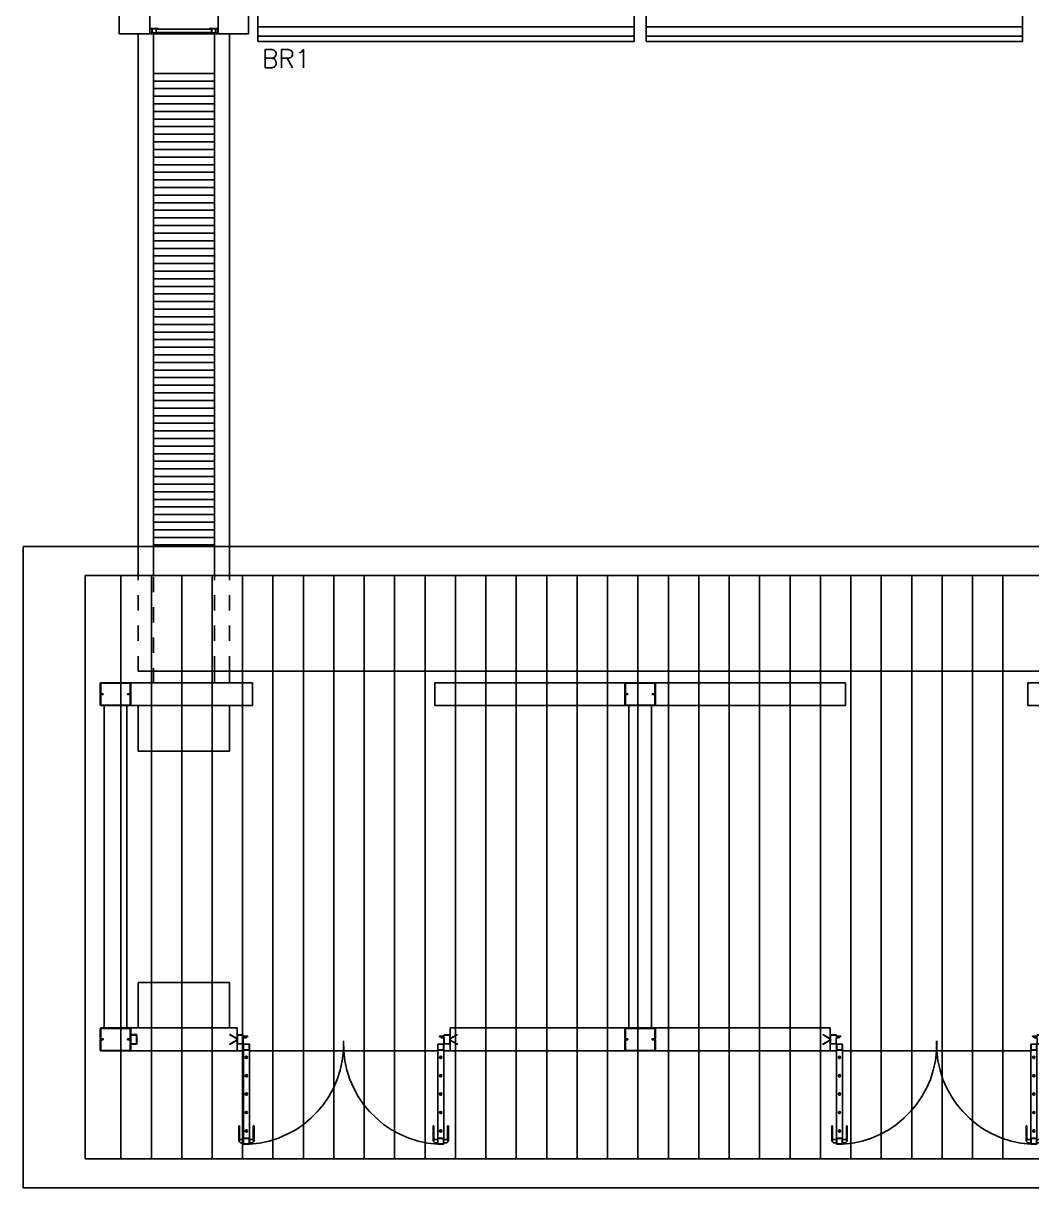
# Model space of a CAD drawing. Header units: millimetres. Extents: x 2686 to 2939, y 1294 to 1441.
# Drawn here: x 2693.64 to 2700.27, y 1414.34 to 1421.99 of the extents above; entities that cross this region are included whole.
import ezdxf

# ---------------------------------------------------------------- set-up
doc = ezdxf.new("R2010")
doc.units = ezdxf.units.MM
doc.linetypes.add('DASHED2', pattern=[0.375, 0.25, -0.125])
doc.linetypes.add('HIDDEN', pattern=[0.375, 0.25, -0.125])
for name, color, linetype in [('AR-ALV', 2, 'Continuous'), ('AR-BRISES', 1, 'Continuous'), ('AR-CALÇADA', 1, 'Continuous'), ('AR-COB VISTA 02', 1, 'Continuous'), ('AR-COB-V1', 1, 'Continuous'), ('AR-COB-V2', 1, 'Continuous'), ('AR-COB-V3', 1, 'Continuous'), ('AR-COB-V4', 1, 'Continuous'), ('AR-ESQ', 1, 'Continuous'), ('AR-ESTC', 3, 'Continuous'), ('AR-ESTC-V3', 3, 'Continuous'), ('AR-PISO', 1, 'Continuous'), ('AR-PORTA', 1, 'Continuous'), ('AR-PROJ', 1, 'HIDDEN'), ('BR-LINHAS', 1, 'Continuous'), ('BR-MONTANTE', 242, 'Continuous'), ('BR-PAINEL', 1, 'Continuous'), ('BR-SUPORTE', 1, 'Continuous'), ('BR-TEXTO', 2, 'Continuous'), ('DET-HATCH ACO', 1, 'Continuous'), ('DET-PERFIL CADEIRA-C', 2, 'Continuous'), ('DET-PROJ', 1, 'DASHED2'), ('DT-ESQ-BAGUETE-C', 1, 'Continuous'), ('DT-ESQ-PERFIL CADEIRA-C', 2, 'Continuous'), ('DT-ESQ-PERFIL CADEIRA-V', 2, 'Continuous'), ('DT-ESQ-VENEZIANA-C', 1, 'Continuous'), ('DT-ESQ-VENEZIANA-V', 1, 'Continuous'), ('DT-TXTMOD', 1, 'Continuous'), ('esq-c', 1, 'Continuous'), ('grapa', 21, 'HIDDEN'), ('maçaneta', 1, 'Continuous'), ('porta-c', 1, 'Continuous'), ('porta-v', 2, 'Continuous')]:
    doc.layers.add(name, color=color, linetype=linetype)
doc.styles.add('S10', font='simplex.shx', dxfattribs={"height": 0.1})
doc.styles.add('S12', font='simplex.shx', dxfattribs={"width": 1.1, "height": 0.12})

# ---------------------------------------------------------------- blocks, each defined once
blk = doc.blocks.new('BR-MODULO1')
at = {"layer": 'BR-LINHAS'}
for p, q in [((0.06, -0.2648), (2.535, -0.2648)), ((2.615, -0.2648), (5.09, -0.2648)), ((0.06, -0.3524), (2.535, -0.3524)), ((2.615, -0.3524), (5.09, -0.3524)), ((0.06, -0.4147), (2.535, -0.4147)), ((2.615, -0.4147), (5.09, -0.4147))]:
    blk.add_line(p, q, dxfattribs=at)
at = {"layer": 'BR-MONTANTE'}
for p, q in [((0, -0.1), (0, -0.2)), ((0, -0.1), (0.04, -0.1)), ((0.04, -0.1), (0.04, -0.2)), ((2.5547, -0.1), (2.5947, -0.1)), ((2.5547, -0.1), (2.5547, -0.2)), ((2.5947, -0.1), (2.5947, -0.2)), ((5.11, -0.1), (5.11, -0.2)), ((5.11, -0.1), (5.15, -0.1)), ((5.15, -0.1), (5.15, -0.2)), ((0, -0.2), (0.04, -0.2)), ((2.5547, -0.2), (2.5947, -0.2)), ((5.11, -0.2), (5.15, -0.2))]:
    blk.add_line(p, q, dxfattribs=at)
at = {"layer": 'BR-PAINEL'}
for p, q in [((0.06, -0.1), (2.535, -0.1)), ((0.06, -0.1), (0.06, -0.45)), ((2.535, -0.1), (2.535, -0.45)), ((2.615, -0.1), (2.615, -0.45)), ((2.615, -0.1), (5.09, -0.1)), ((5.09, -0.1), (5.09, -0.45)), ((0.06, -0.45), (2.535, -0.45)), ((2.615, -0.45), (5.09, -0.45))]:
    blk.add_line(p, q, dxfattribs=at)
at = {"layer": 'BR-SUPORTE'}
for p, q in [((0.04, -0.14), (0.06, -0.14)), ((0.05, -0.14), (0.05, -0.16)), ((2.5347, -0.14), (2.5547, -0.14)), ((2.5447, -0.14), (2.5447, -0.16)), ((2.6147, -0.14), (2.5947, -0.14)), ((2.6047, -0.14), (2.6047, -0.16)), ((5.09, -0.14), (5.11, -0.14)), ((5.1, -0.14), (5.1, -0.16)), ((0.04, -0.16), (0.06, -0.16)), ((2.5347, -0.16), (2.5547, -0.16)), ((2.6147, -0.16), (2.5947, -0.16)), ((5.09, -0.16), (5.11, -0.16))]:
    blk.add_line(p, q, dxfattribs=at)
blk = doc.blocks.new('EF01C-P')
at = {"layer": 'DT-ESQ-BAGUETE-C', "ltscale": 0.1}
for points in [[(0.0015, 0.035), (0.015, 0.035), (0.015, 0.0335), (0.0015, 0.0335), (0.0015, 0.005), (0.015, 0.005), (0.015, 0.0035), (0.0015, 0.0035, -0.414214), (0, 0.005), (0, 0.0335, -0.414214)], [(0.4485, 0.035), (0.435, 0.035), (0.435, 0.0335), (0.4485, 0.0335), (0.4485, 0.005), (0.435, 0.005), (0.435, 0.0035), (0.4485, 0.0035, 0.414214), (0.45, 0.005), (0.45, 0.0335, 0.414214)]]:
    blk.add_lwpolyline(points, format="xyb", close=True, dxfattribs=at)
at = {"layer": 'DT-ESQ-PERFIL CADEIRA-C', "ltscale": 0.1}
for points in [[(0.01, 0.0015), (0.01, 0.003), (0.0015, 0.003, 1), (0.0015, 0), (0.015, 0, 0.414214), (0.0165, 0.0015), (0.0165, 0.0335), (0.043, 0.0335)], [(0.043, 0.0065), (0.018, 0.0065), (0.018, 0.0165), (0.0165, 0.0165), (0.0165, 0.0065, 0.414214), (0.018, 0.005), (0.043, 0.005), (0.0565, 0.005, 1), (0.0565, 0.008), (0.043, 0.008), (0.043, 0.02), (0.043, 0.032), (0.0565, 0.032, 1), (0.0565, 0.035), (0.043, 0.035), (0.0165, 0.035, 0.414214), (0.015, 0.0335), (0.015, 0.0015), (0.0015, 0.0015)], [(0.0415, 0.02), (0.0415, 0.032, -0.414214), (0.043, 0.0335), (0.0565, 0.0335)], [(0.0415, 0.02), (0.0415, 0.008, 0.414214), (0.043, 0.0065), (0.0565, 0.0065)], [(0.407, 0.0065), (0.432, 0.0065), (0.432, 0.0165), (0.4335, 0.0165), (0.4335, 0.0065, -0.414214), (0.432, 0.005), (0.407, 0.005), (0.3935, 0.005, -1), (0.3935, 0.008), (0.407, 0.008), (0.407, 0.02), (0.407, 0.032), (0.3935, 0.032, -1), (0.3935, 0.035), (0.407, 0.035), (0.4335, 0.035, -0.414214), (0.435, 0.0335), (0.435, 0.0015), (0.4485, 0.0015)], [(0.4085, 0.02), (0.4085, 0.032, 0.414214), (0.407, 0.0335), (0.3935, 0.0335)], [(0.4085, 0.02), (0.4085, 0.008, -0.414214), (0.407, 0.0065), (0.3935, 0.0065)], [(0.44, 0.0015), (0.44, 0.003), (0.4485, 0.003, -1), (0.4485, 0), (0.435, 0, -0.414214), (0.4335, 0.0015), (0.4335, 0.0335), (0.407, 0.0335)]]:
    blk.add_lwpolyline(points, format="xyb", dxfattribs=at)
at = {"layer": 'DT-ESQ-PERFIL CADEIRA-V', "ltscale": 0.1}
blk.add_line((0.015, 0), (0.435, 0), dxfattribs=at)
at = {"layer": 'DT-ESQ-VENEZIANA-C', "ltscale": 0.1}
for p, q in [((0.043, 0.0105), (0.407, 0.0105)), ((0.043, 0.009), (0.407, 0.009))]:
    blk.add_line(p, q, dxfattribs=at)
at = {"layer": 'DT-ESQ-VENEZIANA-V', "ltscale": 0.1}
blk.add_line((0.043, 0.031), (0.407, 0.031), dxfattribs=at)
at = {"layer": 'DT-TXTMOD', "ltscale": 0.1, "style": 'S10', "flags": 3}
blk.add_attdef('EF01C', (0.0208, -0.14), '', height=0.1, dxfattribs=at)
blk = doc.blocks.new('gr12-met-01p')
at = {"layer": 'DET-HATCH ACO'}
for centre, start, end in [((0.0417, -0.1064), 273.42397, 1.92778), ((1.3583, -0.1064), 178.07222, 266.57603)]:
    blk.add_arc(centre, 0.6587, start, end, dxfattribs=at)
at = {"layer": 'esq-c'}
for p, q in [((0, -0.0472), (0, -0.1028)), ((0.0015, -0.1028), (0.0015, -0.0472)), ((0.0023, -0.045), (0.0377, -0.045)), ((0.0377, -0.0465), (0.0023, -0.0465)), ((0.0385, -0.0526), (0.0385, -0.0472)), ((0.0385, -0.1028), (0.0385, -0.0658)), ((0.04, -0.0472), (0.04, -0.0526)), ((0.04, -0.0658), (0.04, -0.1028)), ((0.0408, -0.0534), (0.0685, -0.0534)), ((0.0408, -0.0549), (0.0685, -0.0549)), ((0.0408, -0.0635), (0.057, -0.0635)), ((0.0408, -0.065), (0.057, -0.065)), ((0.0578, -0.0571), (0.0578, -0.0628)), ((0.0593, -0.0571), (0.0593, -0.0628)), ((0.0685, -0.0564), (0.06, -0.0564)), ((1.3593, -0.0534), (1.3315, -0.0534)), ((1.3593, -0.0549), (1.3315, -0.0549)), ((1.3315, -0.0564), (1.34, -0.0564)), ((1.3408, -0.0571), (1.3408, -0.0628)), ((1.3423, -0.0571), (1.3423, -0.0628)), ((1.3593, -0.0635), (1.343, -0.0635)), ((1.3593, -0.065), (1.343, -0.065)), ((1.36, -0.0472), (1.36, -0.0526)), ((1.36, -0.0658), (1.36, -0.1028)), ((1.3615, -0.0526), (1.3615, -0.0472)), ((1.3615, -0.1028), (1.3615, -0.0658)), ((1.3978, -0.045), (1.3623, -0.045)), ((1.3623, -0.0465), (1.3978, -0.0465)), ((1.3985, -0.1028), (1.3985, -0.0472)), ((1.4, -0.0472), (1.4, -0.1028)), ((0.0377, -0.1035), (0.0023, -0.1035)), ((0.0023, -0.105), (0.0377, -0.105)), ((0.041, -0.1435), (0.041, -0.108)), ((0.0425, -0.108), (0.0425, -0.1435)), ((0.0433, -0.1058), (0.0788, -0.1058)), ((0.0788, -0.1073), (0.0433, -0.1073)), ((0.0788, -0.1443), (0.0433, -0.1443)), ((0.0433, -0.1458), (0.0788, -0.1458)), ((0.0795, -0.108), (0.0795, -0.1435)), ((0.081, -0.1435), (0.081, -0.108)), ((1.319, -0.1435), (1.319, -0.108)), ((1.3205, -0.108), (1.3205, -0.1435)), ((1.3568, -0.1058), (1.3213, -0.1058)), ((1.3213, -0.1073), (1.3568, -0.1073)), ((1.3213, -0.1443), (1.3568, -0.1443)), ((1.3568, -0.1458), (1.3213, -0.1458)), ((1.3575, -0.108), (1.3575, -0.1435)), ((1.359, -0.1435), (1.359, -0.108)), ((1.3623, -0.1035), (1.3978, -0.1035)), ((1.3978, -0.105), (1.3623, -0.105)), ((0.041, -0.7262), (0.041, -0.7617)), ((0.0425, -0.7617), (0.0425, -0.7262)), ((0.0433, -0.7239), (0.0788, -0.7239)), ((0.0788, -0.7254), (0.0433, -0.7254)), ((0.0788, -0.7624), (0.0433, -0.7624)), ((0.0433, -0.7639), (0.0788, -0.7639)), ((0.0795, -0.7617), (0.0795, -0.7262)), ((0.081, -0.7262), (0.081, -0.7617)), ((1.319, -0.7262), (1.319, -0.7617)), ((1.3205, -0.7617), (1.3205, -0.7262)), ((1.3568, -0.7239), (1.3213, -0.7239)), ((1.3213, -0.7254), (1.3568, -0.7254)), ((1.3213, -0.7624), (1.3568, -0.7624)), ((1.3568, -0.7639), (1.3213, -0.7639)), ((1.3575, -0.7617), (1.3575, -0.7262)), ((1.359, -0.7262), (1.359, -0.7617))]:
    blk.add_line(p, q, dxfattribs=at)
for centre, radius, start, end in [((0.0023, -0.0472), 0.00225, 90, 180), ((0.0023, -0.0472), 0.00075, 90, 180), ((0.0377, -0.0472), 0.00225, 360, 90), ((0.0377, -0.0472), 0.00075, 360, 90), ((0.0408, -0.0526), 0.00225, 180, 269.99745), ((0.0408, -0.0658), 0.00225, 90, 180), ((0.0408, -0.0526), 0.00075, 180, 270), ((0.0408, -0.0658), 0.00075, 90, 180), ((0.057, -0.0628), 0.00075, 270, 0), ((0.057, -0.0628), 0.00225, 270, 0), ((0.06, -0.0571), 0.00225, 90, 180), ((0.06, -0.0571), 0.00075, 90, 180), ((0.0685, -0.0549), 0.0015, 270, 90), ((1.3315, -0.0549), 0.0015, 90, 270), ((1.34, -0.0571), 0.00225, 0, 90), ((1.34, -0.0571), 0.00075, 0, 90), ((1.343, -0.0628), 0.00225, 180, 270), ((1.343, -0.0628), 0.00075, 180, 270), ((1.3593, -0.0526), 0.00225, 270.00255, 0), ((1.3593, -0.0526), 0.00075, 270, 0), ((1.3593, -0.0658), 0.00225, 0, 90), ((1.3593, -0.0658), 0.00075, 0, 90), ((1.3623, -0.0472), 0.00225, 90, 180), ((1.3623, -0.0472), 0.00075, 90, 180), ((1.3978, -0.0472), 0.00225, 360, 90), ((1.3978, -0.0472), 0.00075, 360, 90), ((0.0023, -0.1028), 0.00225, 180, 270), ((0.0023, -0.1028), 0.00075, 180, 270), ((0.0377, -0.1028), 0.00225, 270, 0), ((0.0377, -0.1028), 0.00075, 270, 0), ((0.0433, -0.108), 0.00225, 90, 180), ((0.0433, -0.1435), 0.00225, 180, 270), ((0.0433, -0.108), 0.00075, 90, 180), ((0.0433, -0.1435), 0.00075, 180, 270), ((0.0788, -0.108), 0.00225, 360, 90), ((0.0788, -0.108), 0.00075, 360, 90), ((0.0788, -0.1435), 0.00225, 270, 0), ((0.0788, -0.1435), 0.00075, 270, 0), ((1.3213, -0.108), 0.00225, 90, 180), ((1.3213, -0.1435), 0.00225, 180, 270), ((1.3213, -0.108), 0.00075, 90, 180), ((1.3213, -0.1435), 0.00075, 180, 270), ((1.3568, -0.108), 0.00225, 360, 90), ((1.3568, -0.108), 0.00075, 360, 90), ((1.3568, -0.1435), 0.00075, 270, 0), ((1.3568, -0.1435), 0.00225, 270, 0), ((1.3623, -0.1028), 0.00225, 180, 270), ((1.3623, -0.1028), 0.00075, 180, 270), ((1.3978, -0.1028), 0.00225, 270, 0), ((1.3978, -0.1028), 0.00075, 270, 0), ((0.0433, -0.7262), 0.00225, 90, 180), ((0.0433, -0.7617), 0.00225, 180, 270), ((0.0433, -0.7262), 0.00075, 90, 180), ((0.0433, -0.7617), 0.00075, 180, 270), ((0.0788, -0.7262), 0.00225, 360, 90), ((0.0788, -0.7262), 0.00075, 360, 90), ((0.0788, -0.7617), 0.00225, 270, 0), ((0.0788, -0.7617), 0.00075, 270, 0), ((1.3213, -0.7262), 0.00225, 90, 180), ((1.3213, -0.7617), 0.00225, 180, 270), ((1.3213, -0.7262), 0.00075, 90, 180), ((1.3213, -0.7617), 0.00075, 180, 270), ((1.3568, -0.7262), 0.00225, 360, 90), ((1.3568, -0.7262), 0.00075, 360, 90), ((1.3568, -0.7617), 0.00075, 270, 0), ((1.3568, -0.7617), 0.00225, 270, 0)]:
    blk.add_arc(centre, radius, start, end, dxfattribs=at)
at = {"layer": 'grapa'}
for p, q in [((0, -0.07), (0, -0.08)), ((1.4, -0.07), (1.4, -0.08))]:
    blk.add_line(p, q, dxfattribs=at)
for points in [[(0, -0.08), (-0.0486, -0.108), (-0.0493, -0.1067), (-0.0015, -0.0791), (-0.0015, -0.0709), (-0.0493, -0.0433), (-0.0486, -0.042), (0, -0.07)], [(1.4, -0.08), (1.4486, -0.108), (1.4493, -0.1067), (1.4015, -0.0791), (1.4015, -0.0709), (1.4493, -0.0433), (1.4486, -0.042), (1.4, -0.07)]]:
    blk.add_lwpolyline(points, dxfattribs=at)
at = {"layer": 'maçaneta'}
for p, q in [((0.011, -0.6439), (0.011, -0.7439)), ((0.016, -0.6439), (0.011, -0.6439)), ((0.016, -0.6439), (0.016, -0.7439)), ((0.106, -0.6439), (0.106, -0.7439)), ((0.106, -0.6439), (0.111, -0.6439)), ((0.111, -0.6439), (0.111, -0.7439)), ((1.289, -0.6439), (1.289, -0.7439)), ((1.294, -0.6439), (1.289, -0.6439)), ((1.294, -0.6439), (1.294, -0.7439)), ((1.384, -0.6439), (1.384, -0.7439)), ((1.384, -0.6439), (1.389, -0.6439)), ((1.389, -0.6439), (1.389, -0.7439)), ((0.016, -0.7439), (0.011, -0.7439)), ((0.011, -0.7439), (0.021, -0.7539)), ((0.041, -0.7339), (0.016, -0.7339)), ((0.041, -0.7539), (0.021, -0.7539)), ((0.081, -0.7339), (0.106, -0.7339)), ((0.081, -0.7539), (0.101, -0.7539)), ((0.111, -0.7439), (0.101, -0.7539)), ((0.106, -0.7439), (0.111, -0.7439)), ((1.294, -0.7439), (1.289, -0.7439)), ((1.289, -0.7439), (1.299, -0.7539)), ((1.319, -0.7339), (1.294, -0.7339)), ((1.319, -0.7539), (1.299, -0.7539)), ((1.359, -0.7339), (1.384, -0.7339)), ((1.359, -0.7539), (1.379, -0.7539)), ((1.389, -0.7439), (1.379, -0.7539)), ((1.384, -0.7439), (1.389, -0.7439))]:
    blk.add_line(p, q, dxfattribs=at)
at = {"layer": 'porta-c'}
for centre, radius in [((0.061, -0.1933), 0.0075), ((0.061, -0.1933), 0.005), ((1.339, -0.1933), 0.0075), ((1.339, -0.1933), 0.005), ((0.061, -0.3141), 0.0075), ((0.061, -0.3141), 0.005), ((1.339, -0.3141), 0.0075), ((1.339, -0.3141), 0.005), ((0.061, -0.4348), 0.0075), ((0.061, -0.4348), 0.005), ((1.339, -0.4348), 0.0075), ((1.339, -0.4348), 0.005), ((0.061, -0.5556), 0.0075), ((0.061, -0.5556), 0.005), ((1.339, -0.5556), 0.0075), ((1.339, -0.5556), 0.005), ((0.061, -0.6763), 0.0075), ((0.061, -0.6763), 0.005), ((1.339, -0.6763), 0.0075), ((1.339, -0.6763), 0.005)]:
    blk.add_circle(centre, radius, dxfattribs=at)
at = {"layer": 'porta-v'}
for p, q in [((0.041, -0.1435), (0.041, -0.7262)), ((0.081, -0.1435), (0.081, -0.7262)), ((1.319, -0.1435), (1.319, -0.7262)), ((1.359, -0.1435), (1.359, -0.7262))]:
    blk.add_line(p, q, dxfattribs=at)
blk = doc.blocks.new('DET-GS-PLANTA BAIXA1')
at = {"layer": 'AR-ALV'}
for p, q in [((-0.05, -4.415), (-0.05, -4.265)), ((-0.05, -4.265), (0.75, -4.265)), ((0.75, -4.415), (0.75, -4.265)), ((1.95, -4.415), (1.95, -4.265)), ((3.2, -4.265), (1.95, -4.265)), ((3.2, -4.415), (3.2, -4.265)), ((3.4, -4.415), (3.4, -4.265)), ((3.4, -4.265), (4.65, -4.265)), ((4.65, -4.415), (4.65, -4.265)), ((5.85, -4.415), (5.85, -4.265)), ((6.65, -4.265), (5.85, -4.265)), ((-0.225, -4.415), (-0.225, -6.535)), ((-0.075, -4.415), (-0.075, -6.535)), ((-0.05, -4.415), (0.75, -4.415)), ((3.2, -4.415), (1.95, -4.415)), ((3.225, -4.415), (3.225, -6.535)), ((3.375, -4.415), (3.375, -6.535)), ((3.4, -4.415), (4.65, -4.415)), ((6.65, -4.415), (5.85, -4.415)), ((-0.0543, -6.535), (0.65, -6.535)), ((0.65, -6.535), (0.65, -6.685)), ((2.05, -6.535), (2.05, -6.685)), ((3.2043, -6.535), (2.05, -6.535)), ((3.3957, -6.535), (4.55, -6.535)), ((4.55, -6.535), (4.55, -6.685)), ((-0.0543, -6.685), (0.65, -6.685)), ((3.2043, -6.685), (2.05, -6.685)), ((3.3957, -6.685), (4.55, -6.685))]:
    blk.add_line(p, q, dxfattribs=at)
at = {"layer": 'AR-ESTC-V3'}
for p, q in [((0, -3.3688), (0, 0)), ((0.1, -3.3688), (0.1, 0)), ((0.5, -3.3688), (0.5, 0)), ((0.6, -3.3688), (0.6, 0))]:
    blk.add_line(p, q, dxfattribs=at)
at = {"layer": 'AR-ESTC-V3', "color": 1}
for p, q in [((0.1, -0.2596), (0.5, -0.2596)), ((0.1, -0.3096), (0.5, -0.3096)), ((0.1, -0.3596), (0.5, -0.3596)), ((0.1, -0.4096), (0.5, -0.4096)), ((0.1, -0.4596), (0.5, -0.4596)), ((0.1, -0.5096), (0.5, -0.5096)), ((0.1, -0.5596), (0.5, -0.5596)), ((0.1, -0.6096), (0.5, -0.6096)), ((0.1, -0.6596), (0.5, -0.6596)), ((0.1, -0.7096), (0.5, -0.7096)), ((0.1, -0.7596), (0.5, -0.7596)), ((0.1, -0.8096), (0.5, -0.8096)), ((0.1, -0.8596), (0.5, -0.8596)), ((0.1, -0.9096), (0.5, -0.9096)), ((0.1, -0.9596), (0.5, -0.9596)), ((0.1, -1.0096), (0.5, -1.0096)), ((0.1, -1.0596), (0.5, -1.0596)), ((0.1, -1.1096), (0.5, -1.1096)), ((0.1, -1.1596), (0.5, -1.1596)), ((0.1, -1.2096), (0.5, -1.2096)), ((0.1, -1.2596), (0.5, -1.2596)), ((0.1, -1.3096), (0.5, -1.3096)), ((0.1, -1.3596), (0.5, -1.3596)), ((0.1, -1.4096), (0.5, -1.4096)), ((0.1, -1.4596), (0.5, -1.4596)), ((0.1, -1.5096), (0.5, -1.5096)), ((0.1, -1.5596), (0.5, -1.5596)), ((0.1, -1.6096), (0.5, -1.6096)), ((0.1, -1.6596), (0.5, -1.6596)), ((0.1, -1.7096), (0.5, -1.7096)), ((0.1, -1.7596), (0.5, -1.7596)), ((0.1, -1.8096), (0.5, -1.8096)), ((0.1, -1.8596), (0.5, -1.8596)), ((0.1, -1.9096), (0.5, -1.9096)), ((0.1, -1.9596), (0.5, -1.9596)), ((0.1, -2.0096), (0.5, -2.0096)), ((0.1, -2.0596), (0.5, -2.0596)), ((0.1, -2.1096), (0.5, -2.1096)), ((0.1, -2.1596), (0.5, -2.1596)), ((0.1, -2.2096), (0.5, -2.2096)), ((0.1, -2.2596), (0.5, -2.2596)), ((0.1, -2.3096), (0.5, -2.3096)), ((0.1, -2.3596), (0.5, -2.3596)), ((0.1, -2.4096), (0.5, -2.4096)), ((0.1, -2.4596), (0.5, -2.4596)), ((0.1, -2.5096), (0.5, -2.5096)), ((0.1, -2.5596), (0.5, -2.5596)), ((0.1, -2.6096), (0.5, -2.6096)), ((0.1, -2.6596), (0.5, -2.6596)), ((0.1, -2.6596), (0.5, -2.6596)), ((0.1, -2.7096), (0.5, -2.7096)), ((0.1, -2.7096), (0.5, -2.7096)), ((0.1, -2.7596), (0.5, -2.7596)), ((0.1, -2.8096), (0.5, -2.8096)), ((0.1, -2.8596), (0.5, -2.8596)), ((0.1, -2.9096), (0.5, -2.9096)), ((0.1, -2.9596), (0.5, -2.9596)), ((0.1, -3.0096), (0.5, -3.0096)), ((0.1, -3.0596), (0.5, -3.0596)), ((0.1, -3.1096), (0.5, -3.1096)), ((0.1, -3.1596), (0.5, -3.1596)), ((0.1, -3.2096), (0.5, -3.2096)), ((0.1, -3.2596), (0.5, -3.2596)), ((0.1, -3.3096), (0.5, -3.3096)), ((0.1, -3.3596), (0.5, -3.3596)), ((0.1, -3.3688), (0.1, -3.3596)), ((0.5, -3.3688), (0.5, -3.3596))]:
    blk.add_line(p, q, dxfattribs=at)
at = {"layer": 'AR-PISO'}
for p, q in [((6, -4.19), (0, -4.19)), ((0, -4.415), (0, -4.715)), ((0.6, -4.415), (0.6, -4.715)), ((0.6, -4.715), (0, -4.715)), ((0, -6.535), (0, -6.235)), ((0.6, -6.235), (0, -6.235)), ((0.6, -6.535), (0.6, -6.235)), ((0.691, -6.685), (0.65, -6.685)), ((1.969, -6.685), (0.731, -6.685)), ((2.05, -6.685), (2.009, -6.685)), ((4.591, -6.685), (4.55, -6.685)), ((5.869, -6.685), (4.631, -6.685))]:
    blk.add_line(p, q, dxfattribs=at)
at = {"layer": 'DET-PERFIL CADEIRA-C'}
for p, q in [((-0.25, -4.2693), (-0.25, -4.3357)), ((-0.2472, -4.335), (-0.2472, -4.27)), ((-0.0543, -4.265), (-0.2457, -4.265)), ((-0.055, -4.2678), (-0.245, -4.2678)), ((-0.0529, -4.335), (-0.0529, -4.27)), ((-0.05, -4.2693), (-0.05, -4.3357)), ((3.2, -4.2693), (3.2, -4.3357)), ((3.2, -4.2693), (3.2, -4.3357)), ((3.2028, -4.335), (3.2028, -4.27)), ((3.2028, -4.335), (3.2028, -4.27)), ((3.2043, -4.265), (3.3957, -4.265)), ((3.2043, -4.265), (3.3957, -4.265)), ((3.205, -4.2678), (3.395, -4.2678)), ((3.205, -4.2678), (3.395, -4.2678)), ((3.3971, -4.335), (3.3971, -4.27)), ((3.3971, -4.335), (3.3971, -4.27)), ((3.4, -4.2693), (3.4, -4.3357)), ((3.4, -4.2693), (3.4, -4.3357)), ((-0.25, -4.4107), (-0.25, -4.3443)), ((-0.2472, -4.41), (-0.2472, -4.345)), ((-0.23, -4.34), (-0.2457, -4.34)), ((-0.23, -4.3371), (-0.245, -4.3371)), ((-0.23, -4.3428), (-0.245, -4.3428)), ((-0.23, -4.3428), (-0.23, -4.3371)), ((-0.07, -4.3428), (-0.07, -4.3371)), ((-0.055, -4.3371), (-0.07, -4.3371)), ((-0.0543, -4.34), (-0.07, -4.34)), ((-0.055, -4.3428), (-0.07, -4.3428)), ((-0.0529, -4.41), (-0.0529, -4.345)), ((-0.05, -4.4107), (-0.05, -4.3443)), ((3.2, -4.4107), (3.2, -4.3443)), ((3.2, -4.4107), (3.2, -4.3443)), ((3.2028, -4.41), (3.2028, -4.345)), ((3.2028, -4.41), (3.2028, -4.345)), ((3.2043, -4.34), (3.22, -4.34)), ((3.2043, -4.34), (3.22, -4.34)), ((3.205, -4.3371), (3.22, -4.3371)), ((3.205, -4.3371), (3.22, -4.3371)), ((3.205, -4.3428), (3.22, -4.3428)), ((3.205, -4.3428), (3.22, -4.3428)), ((3.22, -4.3428), (3.22, -4.3371)), ((3.22, -4.3428), (3.22, -4.3371)), ((3.38, -4.3371), (3.395, -4.3371)), ((3.38, -4.3428), (3.38, -4.3371)), ((3.38, -4.3371), (3.395, -4.3371)), ((3.38, -4.3428), (3.38, -4.3371)), ((3.38, -4.34), (3.3957, -4.34)), ((3.38, -4.34), (3.3957, -4.34)), ((3.38, -4.3428), (3.395, -4.3428)), ((3.38, -4.3428), (3.395, -4.3428)), ((3.3971, -4.41), (3.3971, -4.345)), ((3.3971, -4.41), (3.3971, -4.345)), ((3.4, -4.4107), (3.4, -4.3443)), ((3.4, -4.4107), (3.4, -4.3443)), ((-0.0543, -4.415), (-0.2457, -4.415)), ((-0.055, -4.4121), (-0.245, -4.4121)), ((3.2043, -4.415), (3.3957, -4.415)), ((3.2043, -4.415), (3.3957, -4.415)), ((3.205, -4.4121), (3.395, -4.4121)), ((3.205, -4.4121), (3.395, -4.4121)), ((-0.25, -6.5393), (-0.25, -6.6057)), ((-0.25, -6.5393), (-0.25, -6.6057)), ((-0.25, -6.5393), (-0.25, -6.6057)), ((-0.2472, -6.54), (-0.2472, -6.605)), ((-0.2472, -6.54), (-0.2472, -6.605)), ((-0.2472, -6.54), (-0.2472, -6.605)), ((-0.0543, -6.535), (-0.2457, -6.535)), ((-0.0543, -6.535), (-0.2457, -6.535)), ((-0.2457, -6.535), (-0.0543, -6.535)), ((-0.055, -6.5378), (-0.245, -6.5378)), ((-0.055, -6.5378), (-0.245, -6.5378)), ((-0.245, -6.5378), (-0.055, -6.5378)), ((-0.0529, -6.54), (-0.0529, -6.605)), ((-0.0529, -6.54), (-0.0529, -6.605)), ((-0.0529, -6.54), (-0.0529, -6.605)), ((-0.05, -6.5393), (-0.05, -6.6057)), ((-0.05, -6.5393), (-0.05, -6.6057)), ((-0.05, -6.5393), (-0.05, -6.6057)), ((3.2, -6.5393), (3.2, -6.6057)), ((3.2028, -6.54), (3.2028, -6.605)), ((3.2043, -6.535), (3.3957, -6.535)), ((3.205, -6.5378), (3.395, -6.5378)), ((3.3971, -6.54), (3.3971, -6.605)), ((3.4, -6.5393), (3.4, -6.6057)), ((-0.25, -6.6807), (-0.25, -6.6143)), ((-0.25, -6.6807), (-0.25, -6.6143)), ((-0.25, -6.6807), (-0.25, -6.6143)), ((-0.2472, -6.615), (-0.2472, -6.68)), ((-0.2472, -6.615), (-0.2472, -6.68)), ((-0.2472, -6.615), (-0.2472, -6.68)), ((-0.23, -6.61), (-0.2457, -6.61)), ((-0.23, -6.61), (-0.2457, -6.61)), ((-0.2457, -6.61), (-0.23, -6.61)), ((-0.23, -6.6071), (-0.245, -6.6071)), ((-0.23, -6.6071), (-0.245, -6.6071)), ((-0.245, -6.6071), (-0.23, -6.6071)), ((-0.23, -6.6128), (-0.245, -6.6128)), ((-0.23, -6.6128), (-0.245, -6.6128)), ((-0.245, -6.6128), (-0.23, -6.6128)), ((-0.23, -6.6071), (-0.23, -6.6128)), ((-0.23, -6.6071), (-0.23, -6.6128)), ((-0.23, -6.6071), (-0.23, -6.6128)), ((-0.07, -6.6071), (-0.07, -6.6128)), ((-0.055, -6.6071), (-0.07, -6.6071)), ((-0.07, -6.6071), (-0.07, -6.6128)), ((-0.055, -6.6071), (-0.07, -6.6071)), ((-0.07, -6.6071), (-0.055, -6.6071)), ((-0.07, -6.6071), (-0.07, -6.6128)), ((-0.0543, -6.61), (-0.07, -6.61)), ((-0.0543, -6.61), (-0.07, -6.61)), ((-0.07, -6.61), (-0.0543, -6.61)), ((-0.055, -6.6128), (-0.07, -6.6128)), ((-0.055, -6.6128), (-0.07, -6.6128)), ((-0.07, -6.6128), (-0.055, -6.6128)), ((-0.0529, -6.615), (-0.0529, -6.68)), ((-0.0529, -6.615), (-0.0529, -6.68)), ((-0.0529, -6.615), (-0.0529, -6.68)), ((-0.05, -6.6807), (-0.05, -6.6143)), ((-0.05, -6.6807), (-0.05, -6.6143)), ((-0.05, -6.6807), (-0.05, -6.6143)), ((3.2, -6.6807), (3.2, -6.6143)), ((3.2028, -6.615), (3.2028, -6.68)), ((3.2043, -6.61), (3.22, -6.61)), ((3.205, -6.6071), (3.22, -6.6071)), ((3.205, -6.6128), (3.22, -6.6128)), ((3.22, -6.6071), (3.22, -6.6128)), ((3.38, -6.6071), (3.395, -6.6071)), ((3.38, -6.6071), (3.38, -6.6128)), ((3.38, -6.61), (3.3957, -6.61)), ((3.38, -6.6128), (3.395, -6.6128)), ((3.3971, -6.615), (3.3971, -6.68)), ((3.4, -6.6807), (3.4, -6.6143)), ((-0.0543, -6.685), (-0.2457, -6.685)), ((-0.0543, -6.685), (-0.2457, -6.685)), ((-0.2457, -6.685), (-0.0543, -6.685)), ((-0.055, -6.6821), (-0.245, -6.6821)), ((-0.055, -6.6821), (-0.245, -6.6821)), ((-0.245, -6.6821), (-0.055, -6.6821)), ((3.2043, -6.685), (3.3957, -6.685)), ((3.205, -6.6821), (3.395, -6.6821))]:
    blk.add_line(p, q, dxfattribs=at)
for points in [[(-0.05, -6.54), (-0.05, -6.5771, 0.414214), (-0.0472, -6.58), (-0.01, -6.58), (-0.01, -6.5781), (-0.0467, -6.5781, -0.414214), (-0.0481, -6.5767), (-0.0481, -6.54)], [(-0.05, -6.68), (-0.05, -6.6428, -0.414214), (-0.0472, -6.64), (-0.01, -6.64), (-0.01, -6.6419), (-0.0467, -6.6419, 0.414214), (-0.0481, -6.6433), (-0.0481, -6.68)]]:
    blk.add_lwpolyline(points, format="xyb", close=True, dxfattribs=at)
for centre, radius, start, end in [((-0.2457, -4.2693), 0.00428, 90, 180), ((-0.245, -4.27), 0.00214, 90, 180), ((-0.055, -4.27), 0.00214, 0, 90), ((-0.0543, -4.2693), 0.00428, 0, 90), ((3.2043, -4.2693), 0.00428, 90, 180), ((3.2043, -4.2693), 0.00428, 90, 180), ((3.205, -4.27), 0.00214, 90, 180), ((3.205, -4.27), 0.00214, 90, 180), ((3.395, -4.27), 0.00214, 360, 90), ((3.395, -4.27), 0.00214, 360, 90), ((3.3957, -4.2693), 0.00428, 360, 90), ((3.3957, -4.2693), 0.00428, 360, 90), ((-0.2457, -4.3357), 0.00428, 180, 270), ((-0.2457, -4.3443), 0.00428, 90, 180), ((-0.245, -4.335), 0.00214, 180, 270), ((-0.245, -4.345), 0.00214, 90, 180), ((-0.055, -4.335), 0.00214, 270, 0), ((-0.055, -4.345), 0.00214, 360, 90), ((-0.0543, -4.3357), 0.00428, 270, 0), ((-0.0543, -4.3443), 0.00428, 0, 90), ((3.2043, -4.3357), 0.00428, 180, 270), ((3.2043, -4.3357), 0.00428, 180, 270), ((3.2043, -4.3443), 0.00428, 90, 180), ((3.2043, -4.3443), 0.00428, 90, 180), ((3.205, -4.335), 0.00214, 180, 270), ((3.205, -4.335), 0.00214, 180, 270), ((3.205, -4.345), 0.00214, 90, 180), ((3.205, -4.345), 0.00214, 90, 180), ((3.395, -4.335), 0.00214, 270, 0), ((3.395, -4.335), 0.00214, 270, 0), ((3.395, -4.345), 0.00214, 0, 90), ((3.395, -4.345), 0.00214, 0, 90), ((3.3957, -4.3357), 0.00428, 270, 0), ((3.3957, -4.3357), 0.00428, 270, 0), ((3.3957, -4.3443), 0.00428, 360, 90), ((3.3957, -4.3443), 0.00428, 360, 90), ((-0.2457, -4.4107), 0.00428, 180, 270), ((-0.245, -4.41), 0.00214, 180, 270), ((-0.055, -4.41), 0.00214, 270, 360), ((-0.0543, -4.4107), 0.00428, 270, 360), ((3.2043, -4.4107), 0.00428, 180, 270), ((3.2043, -4.4107), 0.00428, 180, 270), ((3.205, -4.41), 0.00214, 180, 270), ((3.205, -4.41), 0.00214, 180, 270), ((3.395, -4.41), 0.00214, 270, 360), ((3.395, -4.41), 0.00214, 270, 360), ((3.3957, -4.4107), 0.00428, 270, 360), ((3.3957, -4.4107), 0.00428, 270, 360), ((-0.2457, -6.5393), 0.00428, 90, 180), ((-0.2457, -6.5393), 0.00428, 90, 180), ((-0.2457, -6.5393), 0.00428, 90, 180), ((-0.245, -6.54), 0.00214, 90, 180), ((-0.245, -6.54), 0.00214, 90, 180), ((-0.245, -6.54), 0.00214, 90, 180), ((-0.055, -6.54), 0.00214, 0, 90), ((-0.055, -6.54), 0.00214, 0, 90), ((-0.055, -6.54), 0.00214, 0, 90), ((-0.0543, -6.5393), 0.00428, 0, 90), ((-0.0543, -6.5393), 0.00428, 0, 90), ((-0.0543, -6.5393), 0.00428, 0, 90), ((3.2043, -6.5393), 0.00428, 90, 180), ((3.205, -6.54), 0.00214, 90, 180), ((3.395, -6.54), 0.00214, 0, 90), ((3.3957, -6.5393), 0.00428, 0, 90), ((-0.2457, -6.6057), 0.00428, 180, 270), ((-0.2457, -6.6057), 0.00428, 180, 270), ((-0.2457, -6.6057), 0.00428, 180, 270), ((-0.2457, -6.6143), 0.00428, 90, 180), ((-0.2457, -6.6143), 0.00428, 90, 180), ((-0.2457, -6.6143), 0.00428, 90, 180), ((-0.245, -6.605), 0.00214, 180, 270), ((-0.245, -6.605), 0.00214, 180, 270), ((-0.245, -6.605), 0.00214, 180, 270), ((-0.245, -6.615), 0.00214, 90, 180), ((-0.245, -6.615), 0.00214, 90, 180), ((-0.245, -6.615), 0.00214, 90, 180), ((-0.055, -6.605), 0.00214, 270, 0), ((-0.055, -6.605), 0.00214, 270, 0), ((-0.055, -6.605), 0.00214, 270, 0), ((-0.055, -6.615), 0.00214, 360, 90), ((-0.055, -6.615), 0.00214, 360, 90), ((-0.055, -6.615), 0.00214, 0, 90), ((-0.0543, -6.6057), 0.00428, 270, 0), ((-0.0543, -6.6057), 0.00428, 270, 0), ((-0.0543, -6.6057), 0.00428, 270, 0), ((-0.0543, -6.6143), 0.00428, 0, 90), ((-0.0543, -6.6143), 0.00428, 0, 90), ((-0.0543, -6.6143), 0.00428, 0, 90), ((3.2043, -6.6057), 0.00428, 180, 270), ((3.2043, -6.6143), 0.00428, 90, 180), ((3.205, -6.605), 0.00214, 180, 270), ((3.205, -6.615), 0.00214, 90, 180), ((3.395, -6.605), 0.00214, 270, 0), ((3.395, -6.615), 0.00214, 0, 90), ((3.3957, -6.6057), 0.00428, 270, 0), ((3.3957, -6.6143), 0.00428, 0, 90), ((-0.2457, -6.6807), 0.00428, 180, 270), ((-0.2457, -6.6807), 0.00428, 180, 270), ((-0.2457, -6.6807), 0.00428, 180, 270), ((-0.245, -6.68), 0.00214, 180, 270), ((-0.245, -6.68), 0.00214, 180, 270), ((-0.245, -6.68), 0.00214, 180, 270), ((-0.055, -6.68), 0.00214, 270, 0), ((-0.055, -6.68), 0.00214, 270, 0), ((-0.055, -6.68), 0.00214, 270, 0), ((-0.0543, -6.6807), 0.00428, 270, 0), ((-0.0543, -6.6807), 0.00428, 270, 0), ((-0.0543, -6.6807), 0.00428, 270, 0), ((3.2043, -6.6807), 0.00428, 180, 270), ((3.205, -6.68), 0.00214, 180, 270), ((3.395, -6.68), 0.00214, 270, 0), ((3.3957, -6.6807), 0.00428, 270, 0)]:
    blk.add_arc(centre, radius, start, end, dxfattribs=at)
at = {"layer": 'DET-PROJ', "ltscale": 0.25}
for p, q in [((0, -4.19), (0, -3.3688)), ((0.1, -3.3688), (0.1, -4.265)), ((0.5, -4.19), (0.5, -3.3688)), ((0.6, -4.19), (0.6, -3.3688)), ((0.5, -4.19), (0.5, -4.265)), ((0.6, -4.19), (0.6, -4.265))]:
    blk.add_line(p, q, dxfattribs=at)
at = {"layer": 'esq-c'}
for p, q in [((-0.05, -6.6377), (-0.05, -6.5822)), ((-0.0485, -6.5822), (-0.0485, -6.6377)), ((-0.0122, -6.58), (-0.0477, -6.58)), ((-0.0477, -6.5815), (-0.0122, -6.5815)), ((-0.0115, -6.5822), (-0.0115, -6.6377)), ((-0.01, -6.6377), (-0.01, -6.5822)), ((-0.0477, -6.6385), (-0.0122, -6.6385)), ((-0.0122, -6.64), (-0.0477, -6.64))]:
    blk.add_line(p, q, dxfattribs=at)
for centre, radius, start, end in [((-0.0477, -6.5822), 0.00225, 90, 180), ((-0.0477, -6.5822), 0.00075, 90, 180), ((-0.0122, -6.5822), 0.00225, 0, 90), ((-0.0122, -6.5822), 0.00075, 0, 90), ((-0.0477, -6.6377), 0.00225, 180, 270), ((-0.0477, -6.6377), 0.00075, 180, 270), ((-0.0122, -6.6377), 0.00225, 270, 0), ((-0.0122, -6.6377), 0.00075, 270, 0)]:
    blk.add_arc(centre, radius, start, end, dxfattribs=at)
at = {"layer": 'AR-PORTA'}
for p in [(0.65, -6.535), (4.55, -6.535)]:
    blk.add_blockref('gr12-met-01p', p, dxfattribs=at)

msp = doc.modelspace()

# ---------------------------------------------------------------- linework, layer by layer
at = {"layer": 'AR-CALÇADA'}
for p, q in [((2693.6393, 1418.5561), (2719.5522, 1418.5561)), ((2693.6393, 1418.5561), (2693.6393, 1414.3399)), ((2693.6393, 1414.3399), (2719.5522, 1414.3399))]:
    msp.add_line(p, q, dxfattribs=at)
at = {"layer": 'AR-COB VISTA 02'}
for p, q in [((2694.2814, 1417.7262), (2694.2814, 1418.3653)), ((2694.4814, 1417.7262), (2694.4814, 1418.3653)), ((2694.6814, 1417.7262), (2694.6814, 1418.3653)), ((2694.8814, 1417.7262), (2694.8814, 1418.3653)), ((2695.0814, 1417.7262), (2695.0814, 1418.3653)), ((2695.2814, 1417.7262), (2695.2814, 1418.3653)), ((2695.4814, 1417.7262), (2695.4814, 1418.3653)), ((2695.6814, 1417.7262), (2695.6814, 1418.3653)), ((2695.8814, 1417.7262), (2695.8814, 1418.3653)), ((2696.0814, 1417.7262), (2696.0814, 1418.3653)), ((2696.2814, 1417.7262), (2696.2814, 1418.3653)), ((2696.4814, 1417.7262), (2696.4814, 1418.3653)), ((2696.6814, 1417.7262), (2696.6814, 1418.3653)), ((2696.8814, 1417.7262), (2696.8814, 1418.3653)), ((2697.0814, 1417.7262), (2697.0814, 1418.3653)), ((2697.2814, 1417.7262), (2697.2814, 1418.3653)), ((2697.2814, 1417.7262), (2697.2814, 1418.3653)), ((2697.4814, 1417.7262), (2697.4814, 1418.3653)), ((2697.6814, 1417.7262), (2697.6814, 1418.3653)), ((2697.8814, 1417.7262), (2697.8814, 1418.3653)), ((2698.0814, 1417.7262), (2698.0814, 1418.3653)), ((2698.2814, 1417.7262), (2698.2814, 1418.3653)), ((2698.4814, 1417.7262), (2698.4814, 1418.3653)), ((2698.6814, 1417.7262), (2698.6814, 1418.3653)), ((2698.8814, 1417.7262), (2698.8814, 1418.3653)), ((2699.0814, 1417.7262), (2699.0814, 1418.3653)), ((2699.2814, 1417.7262), (2699.2814, 1418.3653)), ((2699.4814, 1417.7262), (2699.4814, 1418.3653)), ((2699.6814, 1417.7262), (2699.6814, 1418.3653)), ((2699.8814, 1417.7262), (2699.8814, 1418.3653)), ((2700.0814, 1417.7262), (2700.0814, 1418.3653)), ((2697.2814, 1417.7262), (2697.2814, 1417.0871)), ((2697.2814, 1415.1698), (2697.2814, 1415.8089)), ((2694.2814, 1415.1698), (2694.2814, 1414.5307)), ((2694.4814, 1415.1698), (2694.4814, 1414.5307)), ((2694.6814, 1415.1698), (2694.6814, 1414.5307)), ((2694.8814, 1415.1698), (2694.8814, 1414.5307)), ((2695.0814, 1415.1698), (2695.0814, 1414.5307)), ((2695.2814, 1415.1698), (2695.2814, 1414.5307)), ((2695.4814, 1415.1698), (2695.4814, 1414.5307)), ((2695.6814, 1415.1698), (2695.6814, 1414.5307)), ((2695.8814, 1415.1698), (2695.8814, 1414.5307)), ((2696.0814, 1415.1698), (2696.0814, 1414.5307)), ((2696.2814, 1415.1698), (2696.2814, 1414.5307)), ((2696.4814, 1415.1698), (2696.4814, 1414.5307)), ((2696.6814, 1415.1698), (2696.6814, 1414.5307)), ((2696.8814, 1415.1698), (2696.8814, 1414.5307)), ((2697.0814, 1415.1698), (2697.0814, 1414.5307)), ((2697.2814, 1415.1698), (2697.2814, 1414.5307)), ((2697.2814, 1415.1698), (2697.2814, 1414.5307)), ((2697.4814, 1415.1698), (2697.4814, 1414.5307)), ((2697.6814, 1415.1698), (2697.6814, 1414.5307)), ((2697.8814, 1415.1698), (2697.8814, 1414.5307)), ((2698.0814, 1415.1698), (2698.0814, 1414.5307)), ((2698.2814, 1415.1698), (2698.2814, 1414.5307)), ((2698.4814, 1415.1698), (2698.4814, 1414.5307)), ((2698.6814, 1415.1698), (2698.6814, 1414.5307)), ((2698.8814, 1415.1698), (2698.8814, 1414.5307)), ((2699.0814, 1415.1698), (2699.0814, 1414.5307)), ((2699.2814, 1415.1698), (2699.2814, 1414.5307)), ((2699.4814, 1415.1698), (2699.4814, 1414.5307)), ((2699.6814, 1415.1698), (2699.6814, 1414.5307)), ((2699.8814, 1415.1698), (2699.8814, 1414.5307)), ((2700.0814, 1415.1698), (2700.0814, 1414.5307))]:
    msp.add_line(p, q, dxfattribs=at)
at = {"layer": 'AR-COB-V1'}
for p, q in [((2694.0457, 1418.3653), (2701.3457, 1418.3653)), ((2694.0457, 1414.5307), (2701.3457, 1414.5307))]:
    msp.add_line(p, q, dxfattribs=at)
at = {"layer": 'AR-COB-V2'}
msp.add_line((2694.0457, 1414.5307), (2694.0457, 1418.3653), dxfattribs=at)
at = {"layer": 'AR-COB-V3'}
for p, q in [((2694.2814, 1417.7262), (2694.2814, 1417.0871)), ((2694.4814, 1417.7262), (2694.4814, 1417.0871)), ((2694.6814, 1417.7262), (2694.6814, 1417.0871)), ((2694.8814, 1417.7262), (2694.8814, 1417.0871)), ((2695.0814, 1417.7262), (2695.0814, 1417.0871)), ((2695.2814, 1417.7262), (2695.2814, 1417.0871)), ((2695.4814, 1417.7262), (2695.4814, 1417.0871)), ((2695.6814, 1417.7262), (2695.6814, 1417.0871)), ((2695.8814, 1417.7262), (2695.8814, 1417.0871)), ((2696.0814, 1417.7262), (2696.0814, 1417.0871)), ((2696.2814, 1417.7262), (2696.2814, 1417.0871)), ((2696.4814, 1417.7262), (2696.4814, 1417.0871)), ((2696.6814, 1417.7262), (2696.6814, 1417.0871)), ((2696.8814, 1417.7262), (2696.8814, 1417.0871)), ((2697.0814, 1417.7262), (2697.0814, 1417.0871)), ((2697.2814, 1417.7262), (2697.2814, 1417.0871)), ((2697.4814, 1417.7262), (2697.4814, 1417.0871)), ((2697.6814, 1417.7262), (2697.6814, 1417.0871)), ((2697.8814, 1417.7262), (2697.8814, 1417.0871)), ((2698.0814, 1417.7262), (2698.0814, 1417.0871)), ((2698.2814, 1417.7262), (2698.2814, 1417.0871)), ((2698.4814, 1417.7262), (2698.4814, 1417.0871)), ((2698.6814, 1417.7262), (2698.6814, 1417.0871)), ((2698.8814, 1417.7262), (2698.8814, 1417.0871)), ((2699.0814, 1417.7262), (2699.0814, 1417.0871)), ((2699.2814, 1417.7262), (2699.2814, 1417.0871)), ((2699.4814, 1417.7262), (2699.4814, 1417.0871)), ((2699.6814, 1417.7262), (2699.6814, 1417.0871)), ((2699.8814, 1417.7262), (2699.8814, 1417.0871)), ((2700.0814, 1417.7262), (2700.0814, 1417.0871)), ((2694.2814, 1415.1698), (2694.2814, 1415.8089)), ((2694.4814, 1415.1698), (2694.4814, 1415.8089)), ((2694.6814, 1415.1698), (2694.6814, 1415.8089)), ((2694.8814, 1415.1698), (2694.8814, 1415.8089)), ((2695.0814, 1415.1698), (2695.0814, 1415.8089)), ((2695.2814, 1415.1698), (2695.2814, 1415.8089)), ((2695.4814, 1415.1698), (2695.4814, 1415.8089)), ((2695.6814, 1415.1698), (2695.6814, 1415.8089)), ((2695.8814, 1415.1698), (2695.8814, 1415.8089)), ((2696.0814, 1415.1698), (2696.0814, 1415.8089)), ((2696.2814, 1415.1698), (2696.2814, 1415.8089)), ((2696.4814, 1415.1698), (2696.4814, 1415.8089)), ((2696.6814, 1415.1698), (2696.6814, 1415.8089)), ((2696.8814, 1415.1698), (2696.8814, 1415.8089)), ((2697.0814, 1415.1698), (2697.0814, 1415.8089)), ((2697.2814, 1415.1698), (2697.2814, 1415.8089)), ((2697.4814, 1415.1698), (2697.4814, 1415.8089)), ((2697.6814, 1415.1698), (2697.6814, 1415.8089)), ((2697.8814, 1415.1698), (2697.8814, 1415.8089)), ((2698.0814, 1415.1698), (2698.0814, 1415.8089)), ((2698.2814, 1415.1698), (2698.2814, 1415.8089)), ((2698.4814, 1415.1698), (2698.4814, 1415.8089)), ((2698.6814, 1415.1698), (2698.6814, 1415.8089)), ((2698.8814, 1415.1698), (2698.8814, 1415.8089)), ((2699.0814, 1415.1698), (2699.0814, 1415.8089)), ((2699.2814, 1415.1698), (2699.2814, 1415.8089)), ((2699.4814, 1415.1698), (2699.4814, 1415.8089)), ((2699.6814, 1415.1698), (2699.6814, 1415.8089)), ((2699.8814, 1415.1698), (2699.8814, 1415.8089)), ((2700.0814, 1415.1698), (2700.0814, 1415.8089))]:
    msp.add_line(p, q, dxfattribs=at)
at = {"layer": 'AR-COB-V4'}
for p, q in [((2694.2814, 1416.448), (2694.2814, 1417.0871)), ((2694.4814, 1416.448), (2694.4814, 1417.0871)), ((2694.6814, 1416.448), (2694.6814, 1417.0871)), ((2694.8814, 1416.448), (2694.8814, 1417.0871)), ((2695.0814, 1416.448), (2695.0814, 1417.0871)), ((2695.2814, 1416.448), (2695.2814, 1417.0871)), ((2695.4814, 1416.448), (2695.4814, 1417.0871)), ((2695.6814, 1416.448), (2695.6814, 1417.0871)), ((2695.8814, 1416.448), (2695.8814, 1417.0871)), ((2696.0814, 1416.448), (2696.0814, 1417.0871)), ((2696.2814, 1416.448), (2696.2814, 1417.0871)), ((2696.4814, 1416.448), (2696.4814, 1417.0871)), ((2696.6814, 1416.448), (2696.6814, 1417.0871)), ((2696.8814, 1416.448), (2696.8814, 1417.0871)), ((2697.0814, 1416.448), (2697.0814, 1417.0871)), ((2697.2814, 1416.448), (2697.2814, 1417.0871)), ((2697.2814, 1416.448), (2697.2814, 1417.0871)), ((2697.4814, 1416.448), (2697.4814, 1417.0871)), ((2697.6814, 1416.448), (2697.6814, 1417.0871)), ((2697.8814, 1416.448), (2697.8814, 1417.0871)), ((2698.0814, 1416.448), (2698.0814, 1417.0871)), ((2698.2814, 1416.448), (2698.2814, 1417.0871)), ((2698.4814, 1416.448), (2698.4814, 1417.0871)), ((2698.6814, 1416.448), (2698.6814, 1417.0871)), ((2698.8814, 1416.448), (2698.8814, 1417.0871)), ((2699.0814, 1416.448), (2699.0814, 1417.0871)), ((2699.2814, 1416.448), (2699.2814, 1417.0871)), ((2699.4814, 1416.448), (2699.4814, 1417.0871)), ((2699.6814, 1416.448), (2699.6814, 1417.0871)), ((2699.8814, 1416.448), (2699.8814, 1417.0871)), ((2700.0814, 1416.448), (2700.0814, 1417.0871)), ((2694.2814, 1416.448), (2694.2814, 1415.8089)), ((2694.4814, 1416.448), (2694.4814, 1415.8089)), ((2694.6814, 1416.448), (2694.6814, 1415.8089)), ((2694.8814, 1416.448), (2694.8814, 1415.8089)), ((2695.0814, 1416.448), (2695.0814, 1415.8089)), ((2695.2814, 1416.448), (2695.2814, 1415.8089)), ((2695.4814, 1416.448), (2695.4814, 1415.8089)), ((2695.6814, 1416.448), (2695.6814, 1415.8089)), ((2695.8814, 1416.448), (2695.8814, 1415.8089)), ((2696.0814, 1416.448), (2696.0814, 1415.8089)), ((2696.2814, 1416.448), (2696.2814, 1415.8089)), ((2696.4814, 1416.448), (2696.4814, 1415.8089)), ((2696.6814, 1416.448), (2696.6814, 1415.8089)), ((2696.8814, 1416.448), (2696.8814, 1415.8089)), ((2697.0814, 1416.448), (2697.0814, 1415.8089)), ((2697.2814, 1416.448), (2697.2814, 1415.8089)), ((2697.2814, 1416.448), (2697.2814, 1415.8089)), ((2697.4814, 1416.448), (2697.4814, 1415.8089)), ((2697.6814, 1416.448), (2697.6814, 1415.8089)), ((2697.8814, 1416.448), (2697.8814, 1415.8089)), ((2698.0814, 1416.448), (2698.0814, 1415.8089)), ((2698.2814, 1416.448), (2698.2814, 1415.8089)), ((2698.4814, 1416.448), (2698.4814, 1415.8089)), ((2698.6814, 1416.448), (2698.6814, 1415.8089)), ((2698.8814, 1416.448), (2698.8814, 1415.8089)), ((2699.0814, 1416.448), (2699.0814, 1415.8089)), ((2699.2814, 1416.448), (2699.2814, 1415.8089)), ((2699.4814, 1416.448), (2699.4814, 1415.8089)), ((2699.6814, 1416.448), (2699.6814, 1415.8089)), ((2699.8814, 1416.448), (2699.8814, 1415.8089)), ((2700.0814, 1416.448), (2700.0814, 1415.8089))]:
    msp.add_line(p, q, dxfattribs=at)
at = {"layer": 'AR-ESTC'}
for p, q in [((2694.2707, 1422.5249), (2694.2707, 1421.9249)), ((2694.4707, 1421.9249), (2694.4707, 1422.5249)), ((2694.9207, 1421.9249), (2694.9207, 1422.5249)), ((2695.1207, 1422.5249), (2695.1207, 1421.9249)), ((2694.2707, 1421.9249), (2694.4707, 1421.9249)), ((2695.1207, 1421.9249), (2694.9207, 1421.9249))]:
    msp.add_line(p, q, dxfattribs=at)
at = {"layer": 'AR-PISO', "linetype": 'Continuous'}
for p, q in [((2694.9957, 1421.9249), (2694.3957, 1421.9249)), ((2694.3957, 1418.5561), (2694.3957, 1421.9249)), ((2694.4957, 1418.5561), (2694.4957, 1421.9249)), ((2694.8957, 1418.5561), (2694.8957, 1421.9249)), ((2694.9957, 1418.5561), (2694.9957, 1421.9249)), ((2694.4957, 1421.6653), (2694.8957, 1421.6653)), ((2694.4957, 1421.6153), (2694.8957, 1421.6153)), ((2694.4957, 1421.5653), (2694.8957, 1421.5653)), ((2694.4957, 1421.5153), (2694.8957, 1421.5153)), ((2694.4957, 1421.4653), (2694.8957, 1421.4653)), ((2694.4957, 1421.4153), (2694.8957, 1421.4153)), ((2694.4957, 1421.3653), (2694.8957, 1421.3653)), ((2694.4957, 1421.3153), (2694.8957, 1421.3153)), ((2694.4957, 1421.2653), (2694.8957, 1421.2653)), ((2694.4957, 1421.2153), (2694.8957, 1421.2153)), ((2694.4957, 1421.1653), (2694.8957, 1421.1653)), ((2694.4957, 1421.1153), (2694.8957, 1421.1153)), ((2694.4957, 1421.0653), (2694.8957, 1421.0653)), ((2694.4957, 1421.0153), (2694.8957, 1421.0153)), ((2694.4957, 1420.9653), (2694.8957, 1420.9653)), ((2694.4957, 1420.9153), (2694.8957, 1420.9153)), ((2694.4957, 1420.8653), (2694.8957, 1420.8653)), ((2694.4957, 1420.8153), (2694.8957, 1420.8153)), ((2694.4957, 1420.7653), (2694.8957, 1420.7653)), ((2694.4957, 1420.7153), (2694.8957, 1420.7153)), ((2694.4957, 1420.6653), (2694.8957, 1420.6653)), ((2694.4957, 1420.6153), (2694.8957, 1420.6153)), ((2694.4957, 1420.5653), (2694.8957, 1420.5653)), ((2694.4957, 1420.5153), (2694.8957, 1420.5153)), ((2694.4957, 1420.4653), (2694.8957, 1420.4653)), ((2694.4957, 1420.4153), (2694.8957, 1420.4153)), ((2694.4957, 1420.3653), (2694.8957, 1420.3653)), ((2694.4957, 1420.3153), (2694.8957, 1420.3153)), ((2694.4957, 1420.2653), (2694.8957, 1420.2653)), ((2694.4957, 1420.2153), (2694.8957, 1420.2153)), ((2694.4957, 1420.1653), (2694.8957, 1420.1653)), ((2694.4957, 1420.1153), (2694.8957, 1420.1153)), ((2694.4957, 1420.0653), (2694.8957, 1420.0653)), ((2694.4957, 1420.0153), (2694.8957, 1420.0153)), ((2694.4957, 1419.9653), (2694.8957, 1419.9653)), ((2694.4957, 1419.9153), (2694.8957, 1419.9153)), ((2694.4957, 1419.8653), (2694.8957, 1419.8653)), ((2694.4957, 1419.8153), (2694.8957, 1419.8153)), ((2694.4957, 1419.7653), (2694.8957, 1419.7653)), ((2694.4957, 1419.7153), (2694.8957, 1419.7153)), ((2694.4957, 1419.6653), (2694.8957, 1419.6653)), ((2694.4957, 1419.6153), (2694.8957, 1419.6153)), ((2694.4957, 1419.5653), (2694.8957, 1419.5653)), ((2694.4957, 1419.5153), (2694.8957, 1419.5153)), ((2694.4957, 1419.4653), (2694.8957, 1419.4653)), ((2694.4957, 1419.4153), (2694.8957, 1419.4153)), ((2694.4957, 1419.3653), (2694.8957, 1419.3653)), ((2694.4957, 1419.3153), (2694.8957, 1419.3153)), ((2694.4957, 1419.2653), (2694.8957, 1419.2653)), ((2694.4957, 1419.2653), (2694.8957, 1419.2653)), ((2694.4957, 1419.2153), (2694.8957, 1419.2153)), ((2694.4957, 1419.2153), (2694.8957, 1419.2153)), ((2694.4957, 1419.1653), (2694.8957, 1419.1653)), ((2694.4957, 1419.1153), (2694.8957, 1419.1153)), ((2694.4957, 1419.0653), (2694.8957, 1419.0653)), ((2694.4957, 1419.0153), (2694.8957, 1419.0153)), ((2694.4957, 1418.9653), (2694.8957, 1418.9653)), ((2694.4957, 1418.9153), (2694.8957, 1418.9153)), ((2694.4957, 1418.8653), (2694.8957, 1418.8653)), ((2694.4957, 1418.8153), (2694.8957, 1418.8153)), ((2694.4957, 1418.7653), (2694.8957, 1418.7653)), ((2694.4957, 1418.7153), (2694.8957, 1418.7153)), ((2694.4957, 1418.6653), (2694.8957, 1418.6653)), ((2694.4957, 1418.6153), (2694.8957, 1418.6153)), ((2694.4957, 1418.5653), (2694.8957, 1418.5653))]:
    msp.add_line(p, q, dxfattribs=at)
at = {"layer": 'AR-PROJ'}
for p, q in [((2694.3957, 1418.5561), (2694.3957, 1418.3653)), ((2694.4957, 1418.5561), (2694.4957, 1418.3653)), ((2694.8957, 1418.5561), (2694.8957, 1418.3653)), ((2694.9957, 1418.5561), (2694.9957, 1418.3653))]:
    msp.add_line(p, q, dxfattribs=at)

# ---------------------------------------------------------------- block references
msp.add_blockref('DET-GS-PLANTA BAIXA1', (2694.3957, 1421.9249))
at = {"layer": 'AR-BRISES'}
ref = msp.add_blockref('BR-MODULO1', (2695.1207, 1422.3249), dxfattribs=at)
ref.add_attrib('BR', 'BR1', (2695.2092, 1421.7025), dxfattribs={"layer": 'BR-TEXTO', "height": 0.12, "style": 'S12'})
at = {"layer": 'AR-ESQ'}
msp.add_blockref('EF01C-P', (2694.4707, 1421.9249), dxfattribs=at)

doc.saveas('drawing.dxf')
